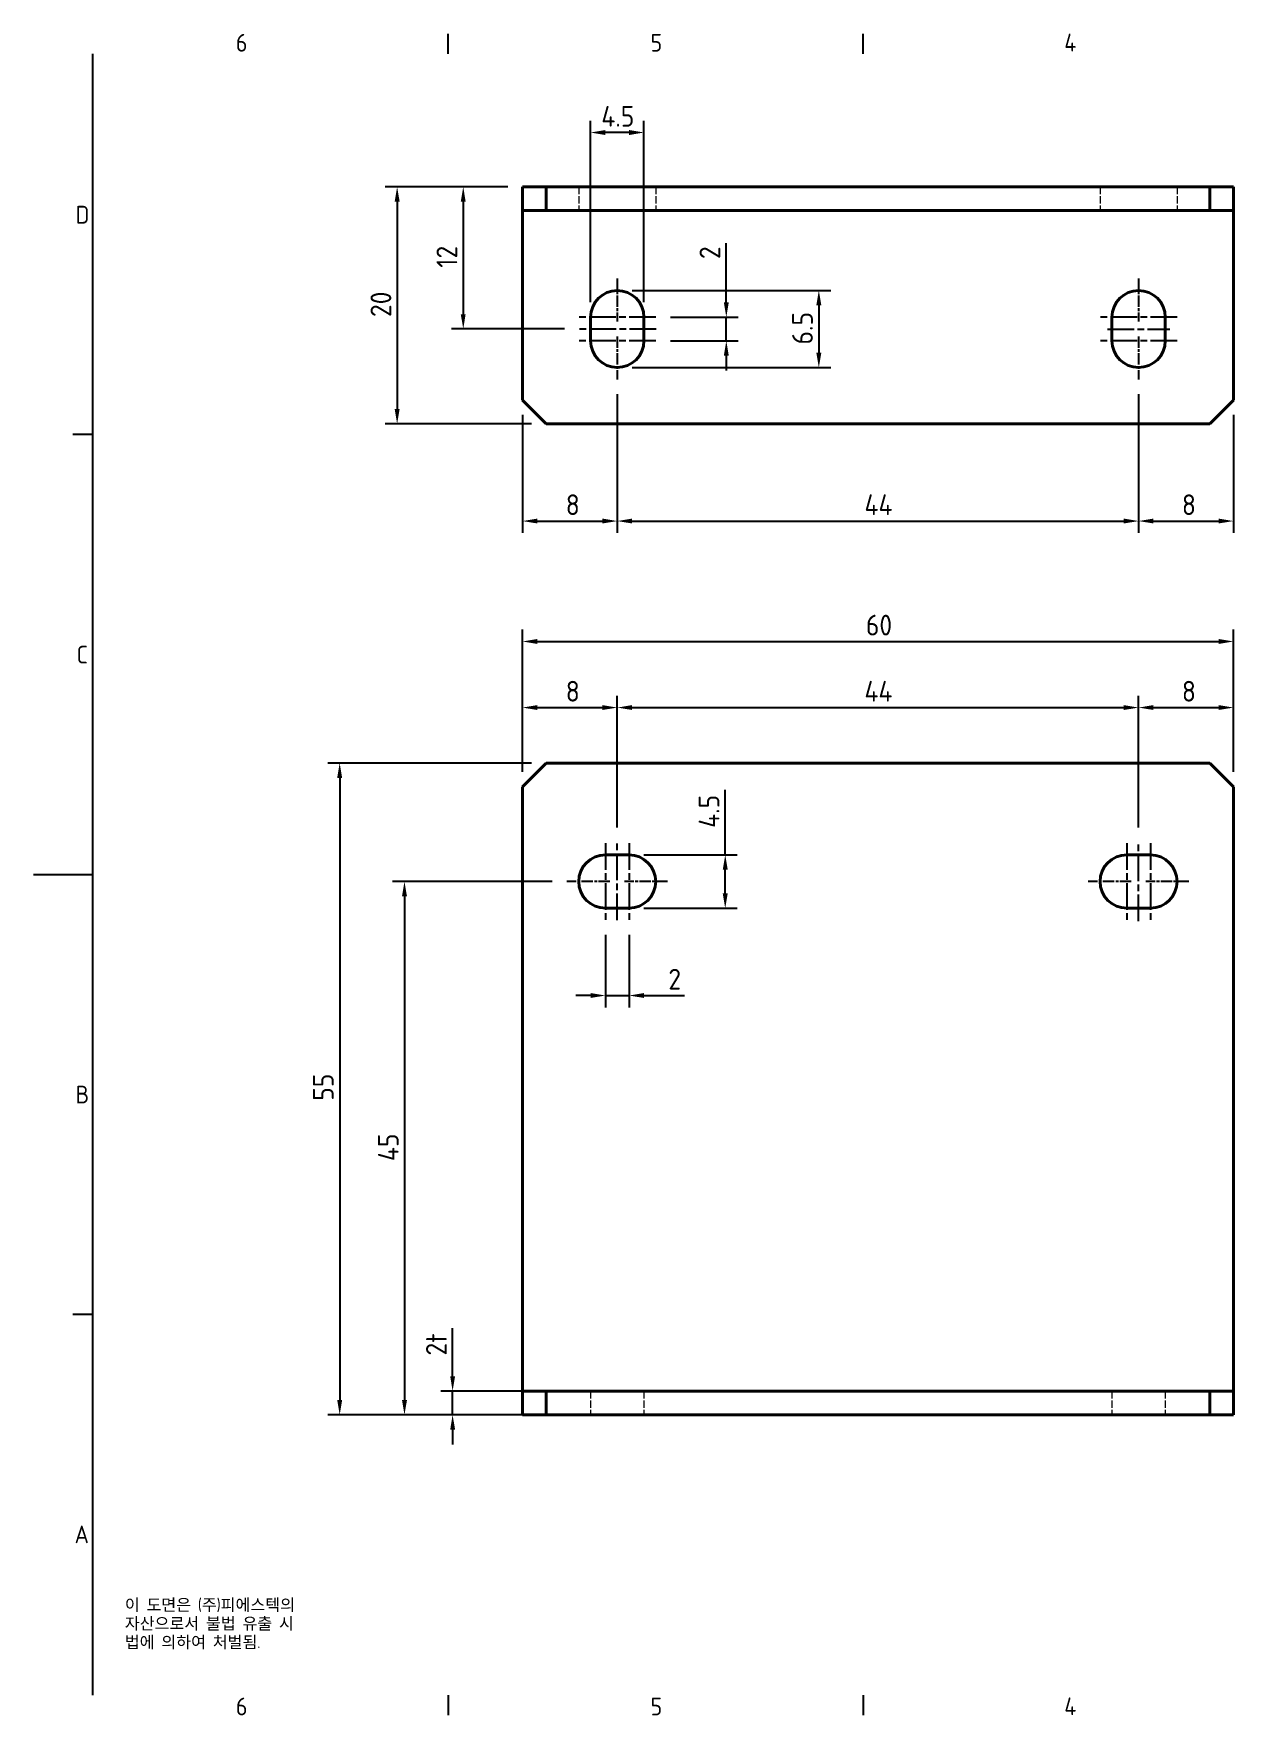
# Model space of a CAD drawing. Header units: millimetres. Extents: x 0 to 210, y 0 to 149.
# Drawn here: x 0 to 101.3, y 3.3 to 145.2 of the extents above; entities that cross this region are included whole.
import ezdxf

# ---------------------------------------------------------------- set-up
doc = ezdxf.new("R2010")
doc.units = ezdxf.units.MM
doc.header["$LTSCALE"] = 0.5
doc.linetypes.add('CHAIN', pattern=[0.3543, 0.2362, -0.0295, 0.0591, -0.0295])
doc.linetypes.add('DASHED', pattern=[0.2067, 0.1654, -0.0413])
doc.layers.get('0').update_dxf_attribs({"color": 3, "lineweight": 25})
for name, color, linetype, lineweight in [('가려진 것(ISO)', 2, 'DASHED', 18), ('가시적인 것(ISO)', 3, 'Continuous', 40), ('경계(ISO)', 7, 'Continuous', 25), ('기호(ISO)', 5, 'Continuous', 25), ('중심 표식(ISO)', 1, 'Continuous', 25), ('중심선(ISO)', 1, 'Continuous', 25), ('치수(ISO)', 2, 'Continuous', 25)]:
    doc.layers.add(name, color=color, linetype=linetype, lineweight=lineweight)
doc.styles.add('문자 텍스트_PSTEK_POSCO', font='isocp.shx')
doc.styles.add('치수 텍스트_PSTEK_POSCO', font='isocp.shx')
doc.dimstyles.new('치수_PSTEK_POSCO', dxfattribs={"dimscale": 0.5, "dimtxt": 3.5, "dimasz": 2.5, "dimexe": 2, "dimexo": 2.5, "dimgap": 1, "dimtad": 1, "dimrnd": 1e-08, "dimdsep": 46, "dimtxsty": '치수 텍스트_PSTEK_POSCO', "dimcen": 0.09, "dimdle": 10, "dimclrd": 7, "dimclre": 7, "dimclrt": 2, "dimadec": 1, "dimazin": 2, "dimtfac": 1, "dimtmove": 0, "dimatfit": 3, "dimfxl": 0, "dimtolj": 1, "dimlwd": -1, "dimlwe": -1, "dimarcsym": 0})

# ---------------------------------------------------------------- blocks, each defined once
blk = doc.blocks.new('경계 Default Border')
at = {"layer": '경계(ISO)'}
for p, q in [((70, 287), (70, 290.4)), ((140, 287), (140, 290.4)), ((10, 222.75), (6.6, 222.75)), ((10, 74.25), (6.6, 74.25)), ((70, 10), (70, 6.6)), ((140, 10), (140, 6.6))]:
    blk.add_line(p, q, dxfattribs=at)
at = {"layer": '경계(ISO)', "flags": 128}
for points in [[(10, 10), (10, 287)], [(0, 148.5), (10, 148.5)]]:
    blk.add_lwpolyline(points, dxfattribs=at)
at = {"layer": '경계(ISO)', "color": 2, "char_height": 3, "attachment_point": 7, "style": '문자 텍스트_PSTEK_POSCO'}
for s, insert in [('6', (34.14, 287.37)), ('5', (104.14, 287.37)), ('4', (173.97, 287.4)), ('D', (7.08, 258.35)), ('C', (7.24, 184.1)), ('B', (7.08, 109.85)), ('A', (6.91, 35.62)), ('6', (34.14, 6.57)), ('5', (104.14, 6.57)), ('4', (173.97, 6.6))]:
    blk.add_mtext(s, dxfattribs=dict(at, insert=insert))
blk = doc.blocks.new('*D23')
at = {"layer": 'Defpoints', "color": 0}
for p in [(43.26, 83.65), (25.83, 28.65), (41.26, 28.65)]:
    blk.add_point(p, dxfattribs=at)
at = {"layer": '치수(ISO)', "color": 7}
for p, q in [((42.01, 83.65), (24.83, 83.65)), ((25.83, 82.4), (25.83, 29.9)), ((40.01, 28.65), (24.83, 28.65))]:
    blk.add_line(p, q, dxfattribs=at)
for points in [[(25.62, 82.4), (26.04, 82.4), (25.83, 83.65)], [(25.62, 29.9), (26.04, 29.9), (25.83, 28.65)]]:
    blk.add_solid(points, dxfattribs=at)
at = {"layer": '치수(ISO)', "color": 2, "insert": (24.45, 55.15), "char_height": 1.75, "attachment_point": 4, "rotation": 90, "style": '치수 텍스트_PSTEK_POSCO'}
blk.add_mtext('\\A1;55', dxfattribs=at)
blk = doc.blocks.new('*D24')
at = {"layer": 'Defpoints', "color": 0}
for p in [(45.01, 73.65), (31.3, 28.65), (41.26, 28.65)]:
    blk.add_point(p, dxfattribs=at)
at = {"layer": '치수(ISO)', "color": 7}
for p, q in [((43.76, 73.65), (30.3, 73.65)), ((31.3, 72.4), (31.3, 29.9)), ((40.01, 28.65), (30.3, 28.65))]:
    blk.add_line(p, q, dxfattribs=at)
for points in [[(31.09, 72.4), (31.51, 72.4), (31.3, 73.65)], [(31.09, 29.9), (31.51, 29.9), (31.3, 28.65)]]:
    blk.add_solid(points, dxfattribs=at)
at = {"layer": '치수(ISO)', "color": 2, "insert": (29.93, 50.06), "char_height": 1.75, "attachment_point": 4, "rotation": 90, "style": '치수 텍스트_PSTEK_POSCO'}
blk.add_mtext('\\A1;45', dxfattribs=at)
blk = doc.blocks.new('*D25')
at = {"layer": 'Defpoints', "color": 0}
for p in [(43.26, 30.65), (35.36, 28.65), (43.26, 28.65)]:
    blk.add_point(p, dxfattribs=at)
at = {"layer": '치수(ISO)', "color": 7}
for p, q in [((35.36, 31.9), (35.36, 35.95)), ((42.01, 30.65), (34.36, 30.65)), ((35.36, 28.65), (35.36, 30.65)), ((42.01, 28.65), (34.36, 28.65)), ((35.36, 27.4), (35.36, 26.15))]:
    blk.add_line(p, q, dxfattribs=at)
for points in [[(35.16, 31.9), (35.57, 31.9), (35.36, 30.65)], [(35.16, 27.4), (35.57, 27.4), (35.36, 28.65)]]:
    blk.add_solid(points, dxfattribs=at)
at = {"layer": '치수(ISO)', "color": 2, "insert": (33.99, 33.65), "char_height": 1.75, "attachment_point": 4, "rotation": 90, "style": '치수 텍스트_PSTEK_POSCO'}
blk.add_mtext('\\A1;2t', dxfattribs=at)
blk = doc.blocks.new('*D26')
at = {"layer": 'Defpoints', "color": 0}
for p in [(41.26, 132.28), (30.68, 112.28), (43.26, 112.28)]:
    blk.add_point(p, dxfattribs=at)
at = {"layer": '치수(ISO)', "color": 7}
for p, q in [((40.01, 132.28), (29.68, 132.28)), ((30.68, 131.03), (30.68, 113.53)), ((42.01, 112.28), (29.68, 112.28))]:
    blk.add_line(p, q, dxfattribs=at)
for points in [[(30.47, 131.03), (30.89, 131.03), (30.68, 132.28)], [(30.47, 113.53), (30.89, 113.53), (30.68, 112.28)]]:
    blk.add_solid(points, dxfattribs=at)
at = {"layer": '치수(ISO)', "color": 2, "insert": (29.31, 121.29), "char_height": 1.75, "attachment_point": 4, "rotation": 90, "style": '치수 텍스트_PSTEK_POSCO'}
blk.add_mtext('\\A1;20', dxfattribs=at)
blk = doc.blocks.new('*D27')
at = {"layer": 'Defpoints', "color": 0}
for p in [(41.26, 132.28), (36.26, 120.28), (46.05, 120.28)]:
    blk.add_point(p, dxfattribs=at)
at = {"layer": '치수(ISO)', "color": 7}
for p, q in [((40.01, 132.28), (35.26, 132.28)), ((36.26, 131.03), (36.26, 121.53)), ((44.8, 120.28), (35.26, 120.28))]:
    blk.add_line(p, q, dxfattribs=at)
for points in [[(36.05, 131.03), (36.46, 131.03), (36.26, 132.28)], [(36.05, 121.53), (36.46, 121.53), (36.26, 120.28)]]:
    blk.add_solid(points, dxfattribs=at)
at = {"layer": '치수(ISO)', "color": 2, "insert": (34.88, 125.44), "char_height": 1.75, "attachment_point": 4, "rotation": 90, "style": '치수 텍스트_PSTEK_POSCO'}
blk.add_mtext('\\A1;12', dxfattribs=at)
blk = doc.blocks.new('*D28')
at = {"layer": 'Defpoints', "color": 0}
for p in [(49.26, 116.03), (41.26, 114.28), (49.26, 104.07)]:
    blk.add_point(p, dxfattribs=at)
at = {"layer": '치수(ISO)', "color": 7}
for p, q in [((49.26, 114.78), (49.26, 103.07)), ((41.26, 113.03), (41.26, 103.07)), ((42.51, 104.07), (48.01, 104.07))]:
    blk.add_line(p, q, dxfattribs=at)
for points in [[(42.51, 104.28), (42.51, 103.87), (41.26, 104.07)], [(48.01, 104.28), (48.01, 103.87), (49.26, 104.07)]]:
    blk.add_solid(points, dxfattribs=at)
at = {"layer": '치수(ISO)', "color": 2, "insert": (44.91, 105.45), "char_height": 1.75, "attachment_point": 4, "style": '치수 텍스트_PSTEK_POSCO'}
blk.add_mtext('\\A1;8', dxfattribs=at)
blk = doc.blocks.new('*D29')
at = {"layer": 'Defpoints', "color": 0}
for p in [(49.26, 116.03), (93.26, 116.03), (93.26, 104.07)]:
    blk.add_point(p, dxfattribs=at)
at = {"layer": '치수(ISO)', "color": 7}
for p, q in [((49.26, 114.78), (49.26, 103.07)), ((93.26, 114.78), (93.26, 103.07)), ((50.51, 104.07), (92.01, 104.07))]:
    blk.add_line(p, q, dxfattribs=at)
for points in [[(50.51, 104.28), (50.51, 103.87), (49.26, 104.07)], [(92.01, 104.28), (92.01, 103.87), (93.26, 104.07)]]:
    blk.add_solid(points, dxfattribs=at)
at = {"layer": '치수(ISO)', "color": 2, "insert": (70.12, 105.45), "char_height": 1.75, "attachment_point": 4, "style": '치수 텍스트_PSTEK_POSCO'}
blk.add_mtext('\\A1;44', dxfattribs=at)
blk = doc.blocks.new('*D30')
at = {"layer": 'Defpoints', "color": 0}
for p in [(93.26, 116.03), (101.26, 114.28), (101.26, 104.07)]:
    blk.add_point(p, dxfattribs=at)
at = {"layer": '치수(ISO)', "color": 7}
for p, q in [((93.26, 114.78), (93.26, 103.07)), ((101.26, 113.03), (101.26, 103.07)), ((94.51, 104.07), (100.01, 104.07))]:
    blk.add_line(p, q, dxfattribs=at)
for points in [[(94.51, 104.28), (94.51, 103.87), (93.26, 104.07)], [(100.01, 104.28), (100.01, 103.87), (101.26, 104.07)]]:
    blk.add_solid(points, dxfattribs=at)
at = {"layer": '치수(ISO)', "color": 2, "insert": (96.91, 105.45), "char_height": 1.75, "attachment_point": 4, "style": '치수 텍스트_PSTEK_POSCO'}
blk.add_mtext('\\A1;8', dxfattribs=at)
blk = doc.blocks.new('*D31')
at = {"layer": 'Defpoints', "color": 0}
for p in [(93.26, 88.33), (49.26, 76.95), (93.26, 76.96)]:
    blk.add_point(p, dxfattribs=at)
at = {"layer": '치수(ISO)', "color": 7}
for p, q in [((49.26, 78.2), (49.26, 89.33)), ((50.51, 88.33), (92.01, 88.33)), ((93.26, 78.21), (93.26, 89.33))]:
    blk.add_line(p, q, dxfattribs=at)
for points in [[(50.51, 88.54), (50.51, 88.13), (49.26, 88.33)], [(92.01, 88.54), (92.01, 88.13), (93.26, 88.33)]]:
    blk.add_solid(points, dxfattribs=at)
at = {"layer": '치수(ISO)', "color": 2, "insert": (70.12, 89.71), "char_height": 1.75, "attachment_point": 4, "style": '치수 텍스트_PSTEK_POSCO'}
blk.add_mtext('\\A1;44', dxfattribs=at)
blk = doc.blocks.new('*D32')
at = {"layer": 'Defpoints', "color": 0}
for p in [(49.26, 88.33), (41.26, 81.65), (49.26, 76.95)]:
    blk.add_point(p, dxfattribs=at)
at = {"layer": '치수(ISO)', "color": 7}
for p, q in [((41.26, 82.9), (41.26, 89.33)), ((42.51, 88.33), (48.01, 88.33)), ((49.26, 78.2), (49.26, 89.33))]:
    blk.add_line(p, q, dxfattribs=at)
for points in [[(42.51, 88.54), (42.51, 88.13), (41.26, 88.33)], [(48.01, 88.54), (48.01, 88.13), (49.26, 88.33)]]:
    blk.add_solid(points, dxfattribs=at)
at = {"layer": '치수(ISO)', "color": 2, "insert": (44.91, 89.71), "char_height": 1.75, "attachment_point": 4, "style": '치수 텍스트_PSTEK_POSCO'}
blk.add_mtext('\\A1;8', dxfattribs=at)
blk = doc.blocks.new('*D33')
at = {"layer": 'Defpoints', "color": 0}
for p in [(101.26, 93.91), (41.26, 81.65), (101.26, 81.65)]:
    blk.add_point(p, dxfattribs=at)
at = {"layer": '치수(ISO)', "color": 7}
for p, q in [((41.26, 82.9), (41.26, 94.91)), ((42.51, 93.91), (100.01, 93.91)), ((101.26, 82.9), (101.26, 94.91))]:
    blk.add_line(p, q, dxfattribs=at)
for points in [[(42.51, 94.12), (42.51, 93.7), (41.26, 93.91)], [(100.01, 94.12), (100.01, 93.7), (101.26, 93.91)]]:
    blk.add_solid(points, dxfattribs=at)
at = {"layer": '치수(ISO)', "color": 2, "insert": (70.24, 95.29), "char_height": 1.75, "attachment_point": 4, "style": '치수 텍스트_PSTEK_POSCO'}
blk.add_mtext('\\A1;60', dxfattribs=at)
blk = doc.blocks.new('*D34')
at = {"layer": 'Defpoints', "color": 0}
for p in [(48.26, 70.4), (50.26, 70.4), (50.26, 64.03)]:
    blk.add_point(p, dxfattribs=at)
at = {"layer": '치수(ISO)', "color": 7}
for p, q in [((48.26, 69.15), (48.26, 63.03)), ((50.26, 69.15), (50.26, 63.03)), ((47.01, 64.03), (45.76, 64.03)), ((48.26, 64.03), (50.26, 64.03)), ((51.51, 64.03), (54.92, 64.03))]:
    blk.add_line(p, q, dxfattribs=at)
for points in [[(47.01, 64.24), (47.01, 63.83), (48.26, 64.03)], [(51.51, 64.24), (51.51, 63.83), (50.26, 64.03)]]:
    blk.add_solid(points, dxfattribs=at)
at = {"layer": '치수(ISO)', "color": 2, "insert": (53.57, 65.41), "char_height": 1.75, "attachment_point": 4, "style": '치수 텍스트_PSTEK_POSCO'}
blk.add_mtext('\\A1;2', dxfattribs=at)
blk = doc.blocks.new('*D35')
at = {"layer": 'Defpoints', "color": 0}
for p in [(50.26, 75.9), (58.37, 75.9), (50.26, 71.4)]:
    blk.add_point(p, dxfattribs=at)
at = {"layer": '치수(ISO)', "color": 7}
for p, q in [((58.37, 75.9), (58.37, 81.38)), ((51.51, 75.9), (59.37, 75.9)), ((58.37, 72.65), (58.37, 74.65)), ((51.51, 71.4), (59.37, 71.4))]:
    blk.add_line(p, q, dxfattribs=at)
for points in [[(58.16, 74.65), (58.58, 74.65), (58.37, 75.9)], [(58.16, 72.65), (58.58, 72.65), (58.37, 71.4)]]:
    blk.add_solid(points, dxfattribs=at)
at = {"layer": '치수(ISO)', "color": 2, "insert": (57, 78.18), "char_height": 1.75, "attachment_point": 4, "rotation": 90, "style": '치수 텍스트_PSTEK_POSCO'}
blk.add_mtext('\\A1;4.5', dxfattribs=at)
blk = doc.blocks.new('*D36')
at = {"layer": 'Defpoints', "color": 0}
for p in [(49.26, 123.53), (49.26, 117.03), (66.27, 117.03)]:
    blk.add_point(p, dxfattribs=at)
at = {"layer": '치수(ISO)', "color": 7}
for p, q in [((50.51, 123.53), (67.27, 123.53)), ((66.27, 122.28), (66.27, 118.28)), ((50.51, 117.03), (67.27, 117.03))]:
    blk.add_line(p, q, dxfattribs=at)
for points in [[(66.06, 122.28), (66.48, 122.28), (66.27, 123.53)], [(66.06, 118.28), (66.48, 118.28), (66.27, 117.03)]]:
    blk.add_solid(points, dxfattribs=at)
at = {"layer": '치수(ISO)', "color": 2, "insert": (64.89, 118.97), "char_height": 1.75, "attachment_point": 4, "rotation": 90, "style": '치수 텍스트_PSTEK_POSCO'}
blk.add_mtext('\\A1;6.5', dxfattribs=at)
blk = doc.blocks.new('*D37')
at = {"layer": 'Defpoints', "color": 0}
for p in [(52.51, 121.28), (52.51, 119.28), (58.46, 119.28)]:
    blk.add_point(p, dxfattribs=at)
at = {"layer": '치수(ISO)', "color": 7}
for p, q in [((58.46, 122.53), (58.46, 127.53)), ((53.76, 121.28), (59.46, 121.28)), ((58.46, 119.28), (58.46, 121.28)), ((53.76, 119.28), (59.46, 119.28)), ((58.46, 118.03), (58.46, 116.78))]:
    blk.add_line(p, q, dxfattribs=at)
for points in [[(58.25, 122.53), (58.67, 122.53), (58.46, 121.28)], [(58.25, 118.03), (58.67, 118.03), (58.46, 119.28)]]:
    blk.add_solid(points, dxfattribs=at)
at = {"layer": '치수(ISO)', "color": 2, "insert": (57.08, 126.18), "char_height": 1.75, "attachment_point": 4, "rotation": 90, "style": '치수 텍스트_PSTEK_POSCO'}
blk.add_mtext('\\A1;2', dxfattribs=at)
blk = doc.blocks.new('*D38')
at = {"layer": 'Defpoints', "color": 0}
for p in [(47.01, 136.86), (47.01, 121.28), (51.51, 121.28)]:
    blk.add_point(p, dxfattribs=at)
at = {"layer": '치수(ISO)', "color": 7}
for p, q in [((47.01, 122.53), (47.01, 137.86)), ((51.51, 122.53), (51.51, 137.86)), ((50.26, 136.86), (48.26, 136.86))]:
    blk.add_line(p, q, dxfattribs=at)
for points in [[(48.26, 137.07), (48.26, 136.65), (47.01, 136.86)], [(50.26, 137.07), (50.26, 136.65), (51.51, 136.86)]]:
    blk.add_solid(points, dxfattribs=at)
at = {"layer": '치수(ISO)', "color": 2, "insert": (47.91, 138.23), "char_height": 1.75, "attachment_point": 4, "style": '치수 텍스트_PSTEK_POSCO'}
blk.add_mtext('\\A1;4.5', dxfattribs=at)
blk = doc.blocks.new('*D41')
at = {"layer": 'Defpoints', "color": 0}
for p in [(101.26, 88.33), (101.26, 81.65), (93.26, 76.96)]:
    blk.add_point(p, dxfattribs=at)
at = {"layer": '치수(ISO)', "color": 7}
for p, q in [((93.26, 78.21), (93.26, 89.33)), ((94.51, 88.33), (100.01, 88.33)), ((101.26, 82.9), (101.26, 89.33))]:
    blk.add_line(p, q, dxfattribs=at)
for points in [[(94.51, 88.54), (94.51, 88.13), (93.26, 88.33)], [(100.01, 88.54), (100.01, 88.13), (101.26, 88.33)]]:
    blk.add_solid(points, dxfattribs=at)
at = {"layer": '치수(ISO)', "color": 2, "insert": (96.91, 89.71), "char_height": 1.75, "attachment_point": 4, "style": '치수 텍스트_PSTEK_POSCO'}
blk.add_mtext('\\A1;8', dxfattribs=at)

msp = doc.modelspace()

# ---------------------------------------------------------------- linework, layer by layer
at = {"layer": '가려진 것(ISO)', "ltscale": 7.618686}
for p, q in [((46.006, 132.279), (46.006, 130.279)), ((52.506, 132.279), (52.506, 130.279)), ((90.006, 132.279), (90.006, 130.279)), ((96.506, 132.279), (96.506, 130.279)), ((47.006, 30.651), (47.006, 28.651)), ((51.506, 30.651), (51.506, 28.651)), ((91.006, 30.651), (91.006, 28.651)), ((95.506, 30.651), (95.506, 28.651))]:
    msp.add_line(p, q, dxfattribs=at)
at = {"layer": '가시적인 것(ISO)'}
for p, q in [((43.256, 132.279), (41.256, 132.279)), ((41.256, 132.279), (41.256, 130.279)), ((43.256, 130.279), (43.256, 132.279)), ((43.256, 132.279), (99.256, 132.279)), ((101.256, 132.279), (99.256, 132.279)), ((99.256, 132.279), (99.256, 130.279)), ((101.256, 130.279), (101.256, 132.279)), ((41.256, 130.279), (43.256, 130.279)), ((41.256, 128.279), (41.256, 130.279)), ((43.256, 130.279), (99.256, 130.279)), ((99.256, 130.279), (101.256, 130.279)), ((101.256, 128.279), (101.256, 130.279)), ((41.256, 114.279), (41.256, 128.279)), ((101.256, 114.279), (101.256, 128.279)), ((47.006, 119.279), (47.006, 121.279)), ((51.506, 121.279), (51.506, 119.279)), ((91.006, 119.279), (91.006, 121.279)), ((95.506, 121.279), (95.506, 119.279)), ((43.256, 112.279), (41.256, 114.279)), ((101.256, 114.279), (99.256, 112.279)), ((43.256, 112.279), (99.256, 112.279)), ((41.256, 81.651), (43.256, 83.651)), ((43.256, 83.651), (99.256, 83.651)), ((99.256, 83.651), (101.256, 81.651)), ((41.256, 32.651), (41.256, 81.651)), ((101.256, 81.651), (101.256, 32.651)), ((48.256, 75.901), (50.256, 75.901)), ((92.256, 75.901), (94.256, 75.901)), ((50.256, 71.401), (48.256, 71.401)), ((94.256, 71.401), (92.256, 71.401)), ((41.256, 30.651), (41.256, 32.651)), ((101.256, 30.651), (101.256, 32.651)), ((43.256, 30.651), (41.256, 30.651)), ((41.256, 30.651), (41.256, 28.651)), ((43.256, 28.651), (43.256, 30.651)), ((43.256, 30.651), (99.256, 30.651)), ((101.256, 30.651), (99.256, 30.651)), ((99.256, 30.651), (99.256, 28.651)), ((101.256, 28.651), (101.256, 30.651)), ((41.256, 28.651), (43.256, 28.651)), ((43.256, 28.651), (99.256, 28.651)), ((99.256, 28.651), (101.256, 28.651))]:
    msp.add_line(p, q, dxfattribs=at)
for centre, start, end in [((49.256, 121.279), 0, 180), ((93.256, 121.279), 0, 180), ((49.256, 119.279), 180, 0), ((93.256, 119.279), 180, 0), ((48.256, 73.651), 90, 270), ((50.256, 73.651), 270, 90), ((92.256, 73.651), 90, 270), ((94.256, 73.651), 270, 90)]:
    msp.add_arc(centre, 2.25, start, end, dxfattribs=at)
at = {"layer": '중심 표식(ISO)', "linetype": 'CHAIN', "ltscale": 8.056153}
for p, q in [((49.256, 124.529), (49.256, 120.904)), ((93.256, 124.529), (93.256, 120.904)), ((49.256, 119.654), (49.256, 116.029)), ((93.256, 119.654), (93.256, 116.029)), ((48.631, 73.651), (45.006, 73.651)), ((53.506, 73.651), (49.881, 73.651)), ((92.631, 73.651), (89.006, 73.651)), ((97.506, 73.651), (93.881, 73.651))]:
    msp.add_line(p, q, dxfattribs=at)
at = {"layer": '중심 표식(ISO)', "linetype": 'CHAIN', "ltscale": 19.051651}
for p, q in [((52.506, 121.279), (46.006, 121.279)), ((96.506, 121.279), (90.006, 121.279)), ((52.506, 119.279), (46.006, 119.279)), ((96.506, 119.279), (90.006, 119.279)), ((48.256, 76.901), (48.256, 70.401)), ((50.256, 76.901), (50.256, 70.401)), ((92.256, 76.901), (92.256, 70.401)), ((94.256, 76.901), (94.256, 70.401))]:
    msp.add_line(p, q, dxfattribs=at)
at = {"layer": '중심선(ISO)', "linetype": 'CHAIN', "ltscale": 19.051651}
for p, q in [((52.547, 120.279), (46.048, 120.279)), ((90.631, 120.279), (95.881, 120.279)), ((49.256, 70.387), (49.256, 76.947)), ((93.256, 70.295), (93.256, 76.956))]:
    msp.add_line(p, q, dxfattribs=at)

# ---------------------------------------------------------------- block references
at = {"xscale": 0.5, "yscale": 0.5, "zscale": 0.5}
msp.add_blockref('경계 Default Border', (0, 0), dxfattribs=at)

# ---------------------------------------------------------------- texts
at = {"layer": '기호(ISO)', "color": 7, "insert": (7.697, 13.114), "char_height": 1, "width": 25.62007, "attachment_point": 1, "line_spacing_factor": 0.944221, "style": '문자 텍스트_PSTEK_POSCO'}
msp.add_mtext('{이 도면은 (주)피에스텍의\\P자산으로서 불법 유출 시 \\P법에 의하여 처벌됨.}', dxfattribs=at)

# ---------------------------------------------------------------- dimensions: what is measured, and where the dimension line sits
at = {"layer": '치수(ISO)', "color": 7}
for base, p1, p2, angle, override, picture, middle in [((47.006, 136.859), (51.506, 121.279), (47.006, 121.279), 180, {"dimdec": 2, "dimtp": 0, "dimtm": 0, "dimtdec": 2, "dimtofl": 0, "dimatfit": 1}, '*D38', (49.256, 136.859)), ((30.68, 112.279), (41.256, 132.279), (43.256, 112.279), 90, {"dimdec": 2, "dimtp": 0, "dimtm": 0, "dimtdec": 2, "dimtofl": 0, "dimatfit": 1}, '*D26', (30.68, 122.279)), ((36.256, 120.279), (41.256, 132.279), (46.048, 120.279), 90, {"dimdec": 2, "dimtp": 0, "dimtm": 0, "dimtdec": 2, "dimtofl": 0, "dimatfit": 1}, '*D27', (36.256, 126.279)), ((58.458, 119.279), (52.506, 121.279), (52.506, 119.279), 90, {"dimdec": 2, "dimtp": 0, "dimtm": 0, "dimtdec": 2, "dimtofl": 1, "dimatfit": 1}, '*D37', (58.458, 126.605)), ((66.269, 117.029), (49.256, 123.529), (49.256, 117.029), 90, {"dimdec": 2, "dimtp": 0, "dimtm": 0, "dimtdec": 2, "dimtofl": 0, "dimatfit": 1}, '*D36', (66.269, 120.279)), ((93.256, 104.074), (49.256, 116.029), (93.256, 116.029), 180, {"dimdec": 2, "dimtp": 0, "dimtm": 0, "dimtdec": 2, "dimtofl": 0, "dimatfit": 1}, '*D29', (71.256, 104.074)), ((101.256, 104.074), (93.256, 116.029), (101.256, 114.279), 180, {"dimdec": 2, "dimtp": 0, "dimtm": 0, "dimtdec": 2, "dimtofl": 0, "dimatfit": 1}, '*D30', (97.256, 104.074)), ((101.256, 93.91), (41.256, 81.651), (101.256, 81.651), 180, {"dimdec": 2, "dimtp": 0, "dimtm": 0, "dimtdec": 2, "dimtofl": 0, "dimatfit": 1}, '*D33', (71.256, 93.91)), ((49.256, 88.335), (41.256, 81.651), (49.256, 76.947), 180, {"dimdec": 2, "dimtp": 0, "dimtm": 0, "dimtdec": 2, "dimtofl": 0, "dimatfit": 1}, '*D32', (45.256, 88.335)), ((93.256, 88.335), (49.256, 76.947), (93.256, 76.956), 180, {"dimdec": 2, "dimtp": 0, "dimtm": 0, "dimtdec": 2, "dimtofl": 0, "dimatfit": 1}, '*D31', (71.256, 88.335)), ((101.256, 88.335), (93.256, 76.956), (101.256, 81.651), 180, {"dimdec": 2, "dimtp": 0, "dimtm": 0, "dimtdec": 2, "dimtofl": 0, "dimatfit": 1}, '*D41', (97.256, 88.335)), ((25.83, 28.651), (43.256, 83.651), (41.256, 28.651), 90, {"dimdec": 2, "dimtp": 0, "dimtm": 0, "dimtdec": 2, "dimtofl": 0, "dimatfit": 1}, '*D23', (25.83, 56.151)), ((58.37, 75.901), (50.256, 71.401), (50.256, 75.901), 90, {"dimdec": 2, "dimtp": 0, "dimtm": 0, "dimtdec": 2, "dimtofl": 0, "dimatfit": 2}, '*D35', (58.37, 79.529)), ((31.303, 28.651), (45.006, 73.651), (41.256, 28.651), 90, {"dimdec": 2, "dimtp": 0, "dimtm": 0, "dimtdec": 2, "dimtofl": 0, "dimatfit": 1}, '*D24', (31.303, 51.151)), ((50.256, 64.035), (48.256, 70.401), (50.256, 70.401), 180, {"dimdec": 2, "dimtp": 0, "dimtm": 0, "dimtdec": 2, "dimtofl": 1, "dimatfit": 1}, '*D34', (53.995, 64.035))]:
    dim = msp.add_linear_dim(base=base, p1=p1, p2=p2, angle=angle, dimstyle='치수_PSTEK_POSCO', override=override, dxfattribs=at)
    dim.commit()
    dim.dimension.update_dxf_attribs({"geometry": picture, "text_midpoint": middle, "dimtype": 160})
dim = msp.add_linear_dim(base=(49.256, 104.074), p1=(41.256, 114.279), p2=(49.256, 116.029), dimstyle='치수_PSTEK_POSCO', override={"dimdec": 2, "dimtp": 0, "dimtm": 0, "dimtdec": 2, "dimtofl": 0, "dimatfit": 1}, dxfattribs=at)
dim.commit()
dim.dimension.update_dxf_attribs({"geometry": '*D28', "text_midpoint": (45.256, 104.074), "dimtype": 160})
dim = msp.add_linear_dim(base=(35.364, 28.651), p1=(43.256, 30.651), p2=(43.256, 28.651), angle=90, text='<>t', dimstyle='치수_PSTEK_POSCO', override={"dimdec": 2, "dimtp": 0, "dimtm": 0, "dimtdec": 2, "dimtofl": 1, "dimatfit": 1}, dxfattribs=at)
dim.commit()
dim.dimension.update_dxf_attribs({"geometry": '*D25', "text_midpoint": (35.364, 34.548), "dimtype": 160})

doc.saveas('drawing.dxf')
